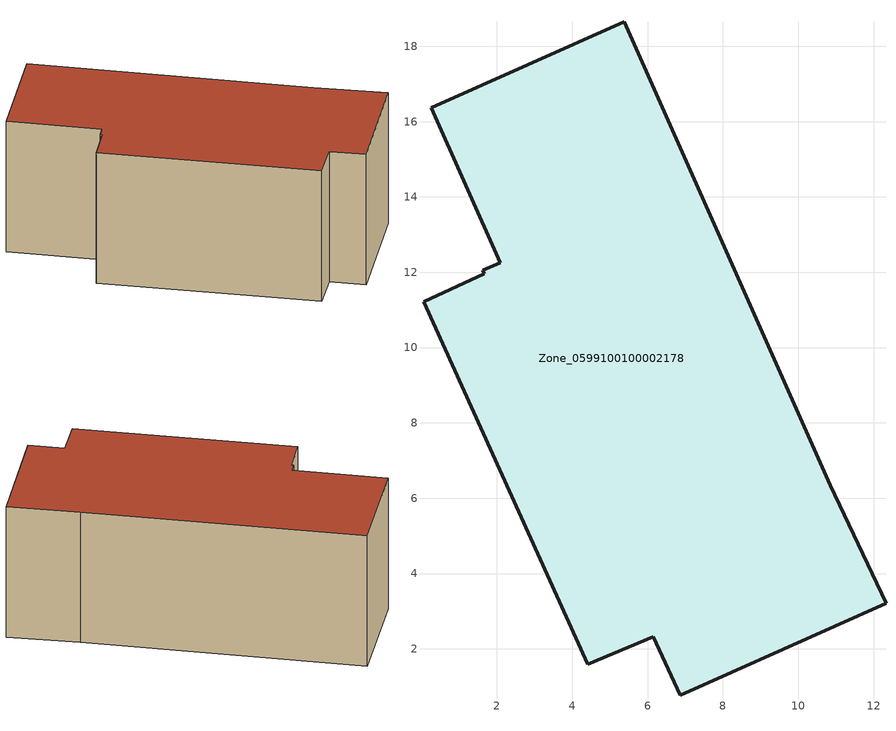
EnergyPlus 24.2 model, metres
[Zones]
Zone_0599100100002178
 floor ground (C_G): 6.87,0.77 6.14,2.33 4.41,1.59 0.05,11.21 1.67,11.96 1.63,12.05 2.08,12.26 0.26,16.37 5.38,18.65 10.85,6.34 12.33,3.21 z0
 wall outside (C_F): 5.38,18.65 0.26,16.37 2.08,12.26 1.63,12.05 1.67,11.96 0.05,11.21 4.41,1.59 6.14,2.33 6.87,0.77 12.33,3.21 10.85,6.34 5.38,18.65 z0:6.87
 roof outside (C_R): 6.14,2.33 6.87,0.77 12.33,3.21 10.85,6.34 5.38,18.65 0.26,16.37 2.08,12.26 1.63,12.05 1.67,11.96 0.05,11.21 4.41,1.59 z6.87
[BUILDING]
Pand.0599100100002178: North Axis=0; Terrain=City; Loads Convergence Tolerance Value=0.04; Temperature Convergence Tolerance Value=0.4; Solar Distribution=FullExterior; Maximum Number of Warmup Days=25; Minimum Number of Warmup Days=1
[Site:Location]
Rotterdam.The.Hague.AP_ZH_NLD Design_Conditions: Latitude=51.96; Longitude=4.45; Time Zone=1; Elevation=-4.5
[SITE:GROUNDTEMPERATURE:BUILDINGSURFACE]
18, 18, 18, 18, 18, 18, 18, 18, 18, 18, 18, 18
[MATERIAL] Thermal Absorptance=0.9; Solar Absorptance=0.7; Visible Absorptance=0.7
Name | Roughness | Thickness | Conductivity | Density | Specific Heat
G.TI.2006-2014 | MediumSmooth | 0.15 | 0.06 | 540 | 1210
F.TI.2006-2014 | Rough | 0.3 | 0.12 | 1920 | 840
R.TI.2006-2014 | MediumRough | 0.2 | 0.08 | 1500 | 1000
[CONSTRUCTION]
C_G: G.TI.2006-2014
C_F: F.TI.2006-2014
C_R: R.TI.2006-2014
[ZONE]
Zone_0599100100002178: Type=1; Multiplier=1; Ceiling Height=Autocalculate; Volume=Autocalculate; Floor Area=autocalculate; Part of Total Floor Area=Yes
[ZONEINFILTRATION:DESIGNFLOWRATE]
Infil_Zone_0599100100002178: Zone or ZoneList or Space or SpaceList=Zone_0599100100002178; Schedule=AlwaysOn; Design Flow Rate Calculation Method=Flow/Area; Flow Rate per Floor Area=0.0015; Constant Term Coefficient=1; Temperature Term Coefficient=0; Velocity Term Coefficient=0; Velocity Squared Term Coefficient=0
[HVACTEMPLATE:ZONE:IDEALLOADSAIRSYSTEM]
Zone_0599100100002178: Maximum Heating Supply Air Temperature=50; Minimum Cooling Supply Air Temperature=13; Maximum Heating Supply Air Humidity Ratio=0.0156; Minimum Cooling Supply Air Humidity Ratio=0.0077; Heating Limit=NoLimit; Cooling Limit=NoLimit; Dehumidification Control Type=ConstantSensibleHeatRatio; Cooling Sensible Heat Ratio=0.7; Dehumidification Setpoint=60; Humidification Control Type=None; Humidification Setpoint=30; Outdoor Air Method=None; Outdoor Air Flow Rate per Person=0.00944; Outdoor Air Flow Rate per Zone Floor Area=0; Outdoor Air Flow Rate per Zone=0; Demand Controlled Ventilation Type=None; Outdoor Air Economizer Type=NoEconomizer; Heat Recovery Type=None; Sensible Heat Recovery Effectiveness=0.7; Latent Heat Recovery Effectiveness=0.65
[ZONECONTROL:THERMOSTAT]
ThermostatControl_Zone_0599100100002178: Zone or ZoneList=Zone_0599100100002178; Control Type Schedule=DualSetpointControlType; Control 1=Thermostat_Zone_0599100100002178; Temperature Difference Between Cutout And Setpoint=0
[THERMOSTATSETPOINT:DUALSETPOINT]
Thermostat_Zone_0599100100002178: Heating Setpoint Temperature Schedule=HeatingSetpoint_Zone_0599100100002178; Cooling Setpoint Temperature Schedule=CoolingSetpoint_Zone_0599100100002178
[SCHEDULE:COMPACT]
HeatingSetpoint_Zone_0599100100002178: Through: 12/31, For: AllDays, Until: 24:00, 21
CoolingSetpoint_Zone_0599100100002178: Through: 12/31, For: AllDays, Until: 24:00, 24
DualSetpointControlType: Through: 12/31, For: AllDays, Until: 24:00, 4
AlwaysOn: Through: 12/31, For: AllDays, Until: 24:00, 1
